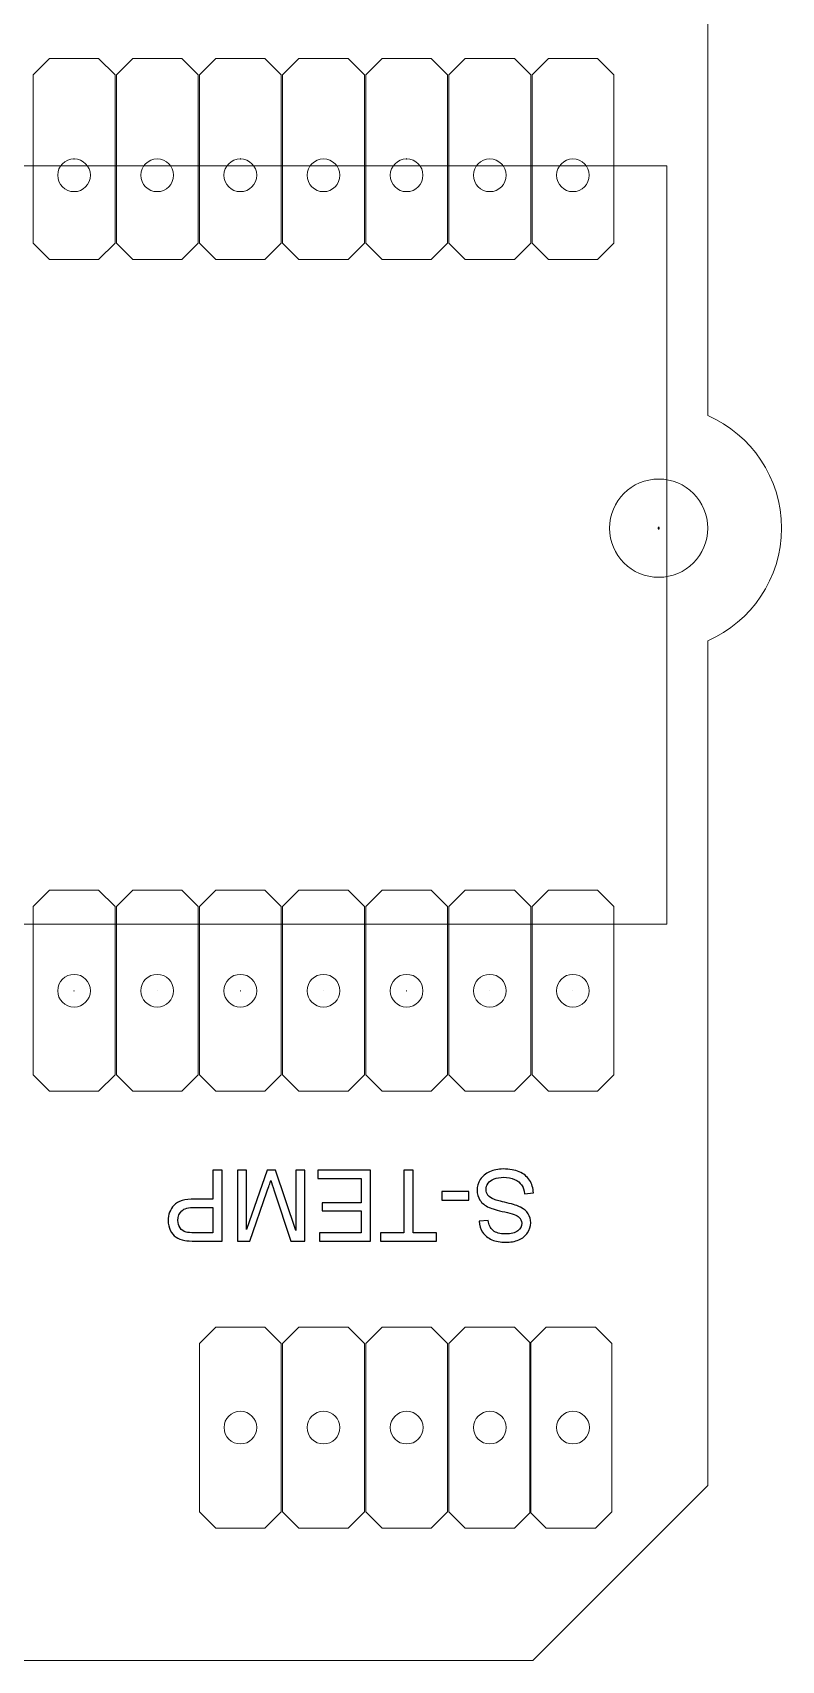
# Model space of a CAD drawing. Header units: millimetres. Extents: x -145 to 148, y -255 to 152.
# Drawn here: x 119.57 to 142.45, y -25.44 to 24.27 of the extents above; entities that cross this region are included whole.
import ezdxf

# ---------------------------------------------------------------- set-up
doc = ezdxf.new("R2010")
doc.units = ezdxf.units.MM
doc.header["$MEASUREMENT"] = 0
doc.layers.add('Layer 1', color=7, linetype='Continuous')

msp = doc.modelspace()

# ---------------------------------------------------------------- linework, layer by layer
at = {"layer": 'Layer 1', "lineweight": 9}
for centre, major_axis in [((120.8367, 19.9089), (0, 0.5)), ((123.3767, 19.9089), (0, 0.5)), ((125.9167, 19.9089), (0, 0.5)), ((128.4567, 19.9089), (0, 0.5)), ((130.9967, 19.9089), (0, 0.5)), ((133.5367, 19.9089), (0, 0.5)), ((136.0767, 19.9089), (0, 0.5)), ((138.6975, 9.1339), (0, 1.5)), ((120.8367, -4.991), (0, 0.5)), ((123.3767, -4.991), (0, 0.5)), ((125.9167, -4.991), (0, 0.5)), ((128.4567, -4.991), (0, 0.5)), ((130.9967, -4.991), (0, 0.5)), ((133.5367, -4.991), (0, 0.5)), ((136.0767, -4.991), (0, 0.5)), ((125.9184, -18.331), (0, 0.5)), ((128.4584, -18.331), (0, 0.5)), ((130.9984, -18.331), (0, 0.5)), ((133.5384, -18.331), (0, 0.5)), ((136.0784, -18.331), (0, 0.5))]:
    msp.add_ellipse(centre, major_axis=major_axis, ratio=1, dxfattribs=at)
for points, knots in [([(21.2203, 28.6584), (21.2203, 28.6584), (20.0655, 29.3251), (20.0655, 29.3251), (19.671, 29.184), (19.2458, 29.1072), (18.8028, 29.1072), (16.7317, 29.1072), (15.0528, 30.7861), (15.0528, 32.8572), (15.0528, 34.4854), (16.0905, 35.8711), (17.5404, 36.3894), (17.5404, 36.3894), (17.5404, 37.3814), (17.5404, 37.3814), (17.5404, 37.3814), (15.794, 39.1278), (15.794, 39.1278), (15.794, 39.1278), (15.794, 49.2486), (15.794, 49.2486), (15.794, 49.2486), (17.5304, 50.985), (17.5304, 50.985), (17.5304, 50.985), (135.1163, 50.985), (135.1163, 50.985), (135.6024, 52.4924), (137.0168, 53.583), (138.686, 53.583), (140.7571, 53.583), (142.436, 51.9041), (142.436, 49.833), (142.436, 48.2997), (141.5157, 46.9813), (140.1975, 46.4001), (140.1975, 46.4001), (140.1975, 12.5718), (140.1975, 12.5718), (141.5218, 11.9932), (142.4475, 10.6716), (142.4475, 9.1339), (142.4475, 7.5962), (141.5218, 6.2746), (140.1975, 5.696), (140.1975, 5.696), (140.1975, -20.0954), (140.1975, -20.0954), (140.1975, -20.0954), (134.8523, -25.4406), (134.8523, -25.4406), (134.8523, -25.4406), (29.9739, -25.4406), (29.9739, -25.4406), (29.9739, -25.4406), (26.9739, -22.4406), (26.9739, -22.4406), (26.9739, -22.4406), (26.9739, -5.4211), (26.9739, -5.4211), (26.9739, -5.4211), (28.7239, -3.6711), (28.7239, -3.6711), (28.7239, -3.6711), (40.8277, -3.6711), (40.8277, -3.6711), (40.8277, -3.6711), (42.3547, -2.144), (42.3547, -2.144), (42.3547, -2.144), (42.4719, 11.2024), (42.4719, 11.2024), (42.4719, 11.2024), (40.4808, 13.1935), (40.4808, 13.1935), (40.4808, 13.1935), (22.6803, 13.1935), (22.6803, 13.1935), (22.6803, 13.1935), (21.1803, 14.6935), (21.1803, 14.6935), (21.1803, 14.6935), (21.1803, 28.6815), (21.1803, 28.6815)], [0, 0, 0, 0, 0.0357143, 0.0357143, 0.0357143, 0.0714286, 0.0714286, 0.0714286, 0.1071429, 0.1071429, 0.1071429, 0.1428571, 0.1428571, 0.1428571, 0.1785714, 0.1785714, 0.1785714, 0.2142857, 0.2142857, 0.2142857, 0.25, 0.25, 0.25, 0.2857143, 0.2857143, 0.2857143, 0.3214286, 0.3214286, 0.3214286, 0.3571429, 0.3571429, 0.3571429, 0.3928571, 0.3928571, 0.3928571, 0.4285714, 0.4285714, 0.4285714, 0.4642857, 0.4642857, 0.4642857, 0.5, 0.5, 0.5, 0.5357143, 0.5357143, 0.5357143, 0.5714286, 0.5714286, 0.5714286, 0.6071429, 0.6071429, 0.6071429, 0.6428571, 0.6428571, 0.6428571, 0.6785714, 0.6785714, 0.6785714, 0.7142857, 0.7142857, 0.7142857, 0.75, 0.75, 0.75, 0.7857143, 0.7857143, 0.7857143, 0.8214286, 0.8214286, 0.8214286, 0.8571429, 0.8571429, 0.8571429, 0.8928571, 0.8928571, 0.8928571, 0.9285714, 0.9285714, 0.9285714, 0.9642857, 0.9642857, 0.9642857, 1, 1, 1, 1]), ([(119.5884, 17.8407), (119.5884, 17.8407), (119.5884, 22.9771), (119.5884, 22.9771), (119.5884, 22.9771), (120.0884, 23.4771), (120.0884, 23.4771), (120.0884, 23.4771), (121.5884, 23.4771), (121.5884, 23.4771), (121.5884, 23.4771), (122.0884, 22.9771), (122.0884, 22.9771), (122.0884, 22.9771), (122.0884, 17.8407), (122.0884, 17.8407), (122.0884, 17.8407), (121.5884, 17.3407), (121.5884, 17.3407), (121.5884, 17.3407), (120.0884, 17.3407), (120.0884, 17.3407), (120.0884, 17.3407), (119.5884, 17.8407), (119.5884, 17.8407)], [0, 0, 0, 0, 0.125, 0.125, 0.125, 0.25, 0.25, 0.25, 0.375, 0.375, 0.375, 0.5, 0.5, 0.5, 0.625, 0.625, 0.625, 0.75, 0.75, 0.75, 0.875, 0.875, 0.875, 1, 1, 1, 1]), ([(122.1284, 17.8407), (122.1284, 17.8407), (122.1284, 22.9771), (122.1284, 22.9771), (122.1284, 22.9771), (122.6284, 23.4771), (122.6284, 23.4771), (122.6284, 23.4771), (124.1284, 23.4771), (124.1284, 23.4771), (124.1284, 23.4771), (124.6284, 22.9771), (124.6284, 22.9771), (124.6284, 22.9771), (124.6284, 17.8407), (124.6284, 17.8407), (124.6284, 17.8407), (124.1284, 17.3407), (124.1284, 17.3407), (124.1284, 17.3407), (122.6284, 17.3407), (122.6284, 17.3407), (122.6284, 17.3407), (122.1284, 17.8407), (122.1284, 17.8407)], [0, 0, 0, 0, 0.125, 0.125, 0.125, 0.25, 0.25, 0.25, 0.375, 0.375, 0.375, 0.5, 0.5, 0.5, 0.625, 0.625, 0.625, 0.75, 0.75, 0.75, 0.875, 0.875, 0.875, 1, 1, 1, 1]), ([(124.6684, 17.8407), (124.6684, 17.8407), (124.6684, 22.9771), (124.6684, 22.9771), (124.6684, 22.9771), (125.1684, 23.4771), (125.1684, 23.4771), (125.1684, 23.4771), (126.6684, 23.4771), (126.6684, 23.4771), (126.6684, 23.4771), (127.1684, 22.9771), (127.1684, 22.9771), (127.1684, 22.9771), (127.1684, 17.8407), (127.1684, 17.8407), (127.1684, 17.8407), (126.6684, 17.3407), (126.6684, 17.3407), (126.6684, 17.3407), (125.1684, 17.3407), (125.1684, 17.3407), (125.1684, 17.3407), (124.6684, 17.8407), (124.6684, 17.8407)], [0, 0, 0, 0, 0.125, 0.125, 0.125, 0.25, 0.25, 0.25, 0.375, 0.375, 0.375, 0.5, 0.5, 0.5, 0.625, 0.625, 0.625, 0.75, 0.75, 0.75, 0.875, 0.875, 0.875, 1, 1, 1, 1]), ([(127.2084, 17.8407), (127.2084, 17.8407), (127.2084, 22.9771), (127.2084, 22.9771), (127.2084, 22.9771), (127.7084, 23.4771), (127.7084, 23.4771), (127.7084, 23.4771), (129.2084, 23.4771), (129.2084, 23.4771), (129.2084, 23.4771), (129.7084, 22.9771), (129.7084, 22.9771), (129.7084, 22.9771), (129.7084, 17.8407), (129.7084, 17.8407), (129.7084, 17.8407), (129.2084, 17.3407), (129.2084, 17.3407), (129.2084, 17.3407), (127.7084, 17.3407), (127.7084, 17.3407), (127.7084, 17.3407), (127.2084, 17.8407), (127.2084, 17.8407)], [0, 0, 0, 0, 0.125, 0.125, 0.125, 0.25, 0.25, 0.25, 0.375, 0.375, 0.375, 0.5, 0.5, 0.5, 0.625, 0.625, 0.625, 0.75, 0.75, 0.75, 0.875, 0.875, 0.875, 1, 1, 1, 1]), ([(129.7484, 17.8407), (129.7484, 17.8407), (129.7484, 22.9771), (129.7484, 22.9771), (129.7484, 22.9771), (130.2484, 23.4771), (130.2484, 23.4771), (130.2484, 23.4771), (131.7484, 23.4771), (131.7484, 23.4771), (131.7484, 23.4771), (132.2484, 22.9771), (132.2484, 22.9771), (132.2484, 22.9771), (132.2484, 17.8407), (132.2484, 17.8407), (132.2484, 17.8407), (131.7484, 17.3407), (131.7484, 17.3407), (131.7484, 17.3407), (130.2484, 17.3407), (130.2484, 17.3407), (130.2484, 17.3407), (129.7484, 17.8407), (129.7484, 17.8407)], [0, 0, 0, 0, 0.125, 0.125, 0.125, 0.25, 0.25, 0.25, 0.375, 0.375, 0.375, 0.5, 0.5, 0.5, 0.625, 0.625, 0.625, 0.75, 0.75, 0.75, 0.875, 0.875, 0.875, 1, 1, 1, 1]), ([(132.2884, 17.8407), (132.2884, 17.8407), (132.2884, 22.9771), (132.2884, 22.9771), (132.2884, 22.9771), (132.7884, 23.4771), (132.7884, 23.4771), (132.7884, 23.4771), (134.2884, 23.4771), (134.2884, 23.4771), (134.2884, 23.4771), (134.7884, 22.9771), (134.7884, 22.9771), (134.7884, 22.9771), (134.7884, 17.8407), (134.7884, 17.8407), (134.7884, 17.8407), (134.2884, 17.3407), (134.2884, 17.3407), (134.2884, 17.3407), (132.7884, 17.3407), (132.7884, 17.3407), (132.7884, 17.3407), (132.2884, 17.8407), (132.2884, 17.8407)], [0, 0, 0, 0, 0.125, 0.125, 0.125, 0.25, 0.25, 0.25, 0.375, 0.375, 0.375, 0.5, 0.5, 0.5, 0.625, 0.625, 0.625, 0.75, 0.75, 0.75, 0.875, 0.875, 0.875, 1, 1, 1, 1]), ([(134.8284, 17.8407), (134.8284, 17.8407), (134.8284, 22.9771), (134.8284, 22.9771), (134.8284, 22.9771), (135.3284, 23.4771), (135.3284, 23.4771), (135.3284, 23.4771), (136.8284, 23.4771), (136.8284, 23.4771), (136.8284, 23.4771), (137.3284, 22.9771), (137.3284, 22.9771), (137.3284, 22.9771), (137.3284, 17.8407), (137.3284, 17.8407), (137.3284, 17.8407), (136.8284, 17.3407), (136.8284, 17.3407), (136.8284, 17.3407), (135.3284, 17.3407), (135.3284, 17.3407), (135.3284, 17.3407), (134.8284, 17.8407), (134.8284, 17.8407)], [0, 0, 0, 0, 0.125, 0.125, 0.125, 0.25, 0.25, 0.25, 0.375, 0.375, 0.375, 0.5, 0.5, 0.5, 0.625, 0.625, 0.625, 0.75, 0.75, 0.75, 0.875, 0.875, 0.875, 1, 1, 1, 1]), ([(119.5884, -7.5593), (119.5884, -7.5593), (119.5884, -2.4229), (119.5884, -2.4229), (119.5884, -2.4229), (120.0884, -1.9229), (120.0884, -1.9229), (120.0884, -1.9229), (121.5884, -1.9229), (121.5884, -1.9229), (121.5884, -1.9229), (122.0884, -2.4229), (122.0884, -2.4229), (122.0884, -2.4229), (122.0884, -7.5593), (122.0884, -7.5593), (122.0884, -7.5593), (121.5884, -8.0593), (121.5884, -8.0593), (121.5884, -8.0593), (120.0884, -8.0593), (120.0884, -8.0593), (120.0884, -8.0593), (119.5884, -7.5593), (119.5884, -7.5593)], [0, 0, 0, 0, 0.125, 0.125, 0.125, 0.25, 0.25, 0.25, 0.375, 0.375, 0.375, 0.5, 0.5, 0.5, 0.625, 0.625, 0.625, 0.75, 0.75, 0.75, 0.875, 0.875, 0.875, 1, 1, 1, 1]), ([(122.1284, -7.5593), (122.1284, -7.5593), (122.1284, -2.4229), (122.1284, -2.4229), (122.1284, -2.4229), (122.6284, -1.9229), (122.6284, -1.9229), (122.6284, -1.9229), (124.1284, -1.9229), (124.1284, -1.9229), (124.1284, -1.9229), (124.6284, -2.4229), (124.6284, -2.4229), (124.6284, -2.4229), (124.6284, -7.5593), (124.6284, -7.5593), (124.6284, -7.5593), (124.1284, -8.0593), (124.1284, -8.0593), (124.1284, -8.0593), (122.6284, -8.0593), (122.6284, -8.0593), (122.6284, -8.0593), (122.1284, -7.5593), (122.1284, -7.5593)], [0, 0, 0, 0, 0.125, 0.125, 0.125, 0.25, 0.25, 0.25, 0.375, 0.375, 0.375, 0.5, 0.5, 0.5, 0.625, 0.625, 0.625, 0.75, 0.75, 0.75, 0.875, 0.875, 0.875, 1, 1, 1, 1]), ([(124.6684, -7.5593), (124.6684, -7.5593), (124.6684, -2.4229), (124.6684, -2.4229), (124.6684, -2.4229), (125.1684, -1.9229), (125.1684, -1.9229), (125.1684, -1.9229), (126.6684, -1.9229), (126.6684, -1.9229), (126.6684, -1.9229), (127.1684, -2.4229), (127.1684, -2.4229), (127.1684, -2.4229), (127.1684, -7.5593), (127.1684, -7.5593), (127.1684, -7.5593), (126.6684, -8.0593), (126.6684, -8.0593), (126.6684, -8.0593), (125.1684, -8.0593), (125.1684, -8.0593), (125.1684, -8.0593), (124.6684, -7.5593), (124.6684, -7.5593)], [0, 0, 0, 0, 0.125, 0.125, 0.125, 0.25, 0.25, 0.25, 0.375, 0.375, 0.375, 0.5, 0.5, 0.5, 0.625, 0.625, 0.625, 0.75, 0.75, 0.75, 0.875, 0.875, 0.875, 1, 1, 1, 1]), ([(127.2084, -7.5593), (127.2084, -7.5593), (127.2084, -2.4229), (127.2084, -2.4229), (127.2084, -2.4229), (127.7084, -1.9229), (127.7084, -1.9229), (127.7084, -1.9229), (129.2084, -1.9229), (129.2084, -1.9229), (129.2084, -1.9229), (129.7084, -2.4229), (129.7084, -2.4229), (129.7084, -2.4229), (129.7084, -7.5593), (129.7084, -7.5593), (129.7084, -7.5593), (129.2084, -8.0593), (129.2084, -8.0593), (129.2084, -8.0593), (127.7084, -8.0593), (127.7084, -8.0593), (127.7084, -8.0593), (127.2084, -7.5593), (127.2084, -7.5593)], [0, 0, 0, 0, 0.125, 0.125, 0.125, 0.25, 0.25, 0.25, 0.375, 0.375, 0.375, 0.5, 0.5, 0.5, 0.625, 0.625, 0.625, 0.75, 0.75, 0.75, 0.875, 0.875, 0.875, 1, 1, 1, 1]), ([(129.7484, -7.5593), (129.7484, -7.5593), (129.7484, -2.4229), (129.7484, -2.4229), (129.7484, -2.4229), (130.2484, -1.9229), (130.2484, -1.9229), (130.2484, -1.9229), (131.7484, -1.9229), (131.7484, -1.9229), (131.7484, -1.9229), (132.2484, -2.4229), (132.2484, -2.4229), (132.2484, -2.4229), (132.2484, -7.5593), (132.2484, -7.5593), (132.2484, -7.5593), (131.7484, -8.0593), (131.7484, -8.0593), (131.7484, -8.0593), (130.2484, -8.0593), (130.2484, -8.0593), (130.2484, -8.0593), (129.7484, -7.5593), (129.7484, -7.5593)], [0, 0, 0, 0, 0.125, 0.125, 0.125, 0.25, 0.25, 0.25, 0.375, 0.375, 0.375, 0.5, 0.5, 0.5, 0.625, 0.625, 0.625, 0.75, 0.75, 0.75, 0.875, 0.875, 0.875, 1, 1, 1, 1]), ([(132.2884, -7.5593), (132.2884, -7.5593), (132.2884, -2.4229), (132.2884, -2.4229), (132.2884, -2.4229), (132.7884, -1.9229), (132.7884, -1.9229), (132.7884, -1.9229), (134.2884, -1.9229), (134.2884, -1.9229), (134.2884, -1.9229), (134.7884, -2.4229), (134.7884, -2.4229), (134.7884, -2.4229), (134.7884, -7.5593), (134.7884, -7.5593), (134.7884, -7.5593), (134.2884, -8.0593), (134.2884, -8.0593), (134.2884, -8.0593), (132.7884, -8.0593), (132.7884, -8.0593), (132.7884, -8.0593), (132.2884, -7.5593), (132.2884, -7.5593)], [0, 0, 0, 0, 0.125, 0.125, 0.125, 0.25, 0.25, 0.25, 0.375, 0.375, 0.375, 0.5, 0.5, 0.5, 0.625, 0.625, 0.625, 0.75, 0.75, 0.75, 0.875, 0.875, 0.875, 1, 1, 1, 1]), ([(134.8284, -7.5593), (134.8284, -7.5593), (134.8284, -2.4229), (134.8284, -2.4229), (134.8284, -2.4229), (135.3284, -1.9229), (135.3284, -1.9229), (135.3284, -1.9229), (136.8284, -1.9229), (136.8284, -1.9229), (136.8284, -1.9229), (137.3284, -2.4229), (137.3284, -2.4229), (137.3284, -2.4229), (137.3284, -7.5593), (137.3284, -7.5593), (137.3284, -7.5593), (136.8284, -8.0593), (136.8284, -8.0593), (136.8284, -8.0593), (135.3284, -8.0593), (135.3284, -8.0593), (135.3284, -8.0593), (134.8284, -7.5593), (134.8284, -7.5593)], [0, 0, 0, 0, 0.125, 0.125, 0.125, 0.25, 0.25, 0.25, 0.375, 0.375, 0.375, 0.5, 0.5, 0.5, 0.625, 0.625, 0.625, 0.75, 0.75, 0.75, 0.875, 0.875, 0.875, 1, 1, 1, 1]), ([(134.8682, -11.166), (134.8682, -11.166), (134.599, -11.1902), (134.599, -11.1902), (134.5864, -11.0813), (134.5567, -10.9921), (134.5098, -10.922), (134.4629, -10.8525), (134.3903, -10.796), (134.292, -10.7527), (134.1937, -10.7098), (134.0828, -10.6882), (133.9598, -10.6882), (133.8505, -10.6882), (133.7542, -10.7043), (133.6705, -10.7371), (133.5868, -10.7698), (133.5248, -10.8147), (133.484, -10.8716), (133.4432, -10.9286), (133.4225, -10.9901), (133.4225, -11.0571), (133.4225, -11.1247), (133.4422, -11.1837), (133.4815, -11.2346), (133.5208, -11.285), (133.5858, -11.3273), (133.6766, -11.3621), (133.7345, -11.3843), (133.8631, -11.4196), (134.0622, -11.4674), (134.2613, -11.5153), (134.4004, -11.5602), (134.48, -11.6025), (134.5834, -11.657), (134.66, -11.724), (134.7104, -11.8047), (134.7613, -11.8848), (134.7865, -11.975), (134.7865, -12.0743), (134.7865, -12.1842), (134.7553, -12.2866), (134.6933, -12.3813), (134.6313, -12.4766), (134.541, -12.5487), (134.4216, -12.5981), (134.3026, -12.6475), (134.17, -12.6722), (134.0244, -12.6722), (133.8641, -12.6722), (133.7224, -12.6465), (133.5999, -12.5945), (133.4775, -12.5431), (133.3832, -12.467), (133.3172, -12.3662), (133.2511, -12.2659), (133.2158, -12.152), (133.2108, -12.0249), (133.2108, -12.0249), (133.486, -12.0038), (133.486, -12.0038), (133.5006, -12.1404), (133.5505, -12.2437), (133.6357, -12.3133), (133.7209, -12.3833), (133.8469, -12.4181), (134.0133, -12.4181), (134.1867, -12.4181), (134.3132, -12.3864), (134.3923, -12.3228), (134.4715, -12.2593), (134.5113, -12.1827), (134.5113, -12.093), (134.5113, -12.0154), (134.4831, -11.9513), (134.4271, -11.9009), (134.3722, -11.851), (134.228, -11.7991), (133.9951, -11.7467), (133.7623, -11.6938), (133.6025, -11.6479), (133.5158, -11.6086), (133.3903, -11.5506), (133.297, -11.4775), (133.237, -11.3883), (133.177, -11.2996), (133.1473, -11.1973), (133.1473, -11.0813), (133.1473, -10.9659), (133.1801, -10.858), (133.2461, -10.7562), (133.3121, -10.6544), (133.4064, -10.5752), (133.5299, -10.5188), (133.6534, -10.4623), (133.792, -10.4341), (133.9467, -10.4341), (134.1423, -10.4341), (134.3061, -10.4628), (134.4382, -10.5198), (134.5708, -10.5768), (134.6741, -10.6624), (134.7497, -10.7774), (134.8248, -10.8918), (134.8641, -11.0213), (134.8682, -11.166)], [0, 0, 0, 0, 0.0285714, 0.0285714, 0.0285714, 0.0571429, 0.0571429, 0.0571429, 0.0857143, 0.0857143, 0.0857143, 0.1142857, 0.1142857, 0.1142857, 0.1428571, 0.1428571, 0.1428571, 0.1714286, 0.1714286, 0.1714286, 0.2, 0.2, 0.2, 0.2285714, 0.2285714, 0.2285714, 0.2571429, 0.2571429, 0.2571429, 0.2857143, 0.2857143, 0.2857143, 0.3142857, 0.3142857, 0.3142857, 0.3428571, 0.3428571, 0.3428571, 0.3714286, 0.3714286, 0.3714286, 0.4, 0.4, 0.4, 0.4285714, 0.4285714, 0.4285714, 0.4571429, 0.4571429, 0.4571429, 0.4857143, 0.4857143, 0.4857143, 0.5142857, 0.5142857, 0.5142857, 0.5428571, 0.5428571, 0.5428571, 0.5714286, 0.5714286, 0.5714286, 0.6, 0.6, 0.6, 0.6285714, 0.6285714, 0.6285714, 0.6571429, 0.6571429, 0.6571429, 0.6857143, 0.6857143, 0.6857143, 0.7142857, 0.7142857, 0.7142857, 0.7428571, 0.7428571, 0.7428571, 0.7714286, 0.7714286, 0.7714286, 0.8, 0.8, 0.8, 0.8285714, 0.8285714, 0.8285714, 0.8571429, 0.8571429, 0.8571429, 0.8857143, 0.8857143, 0.8857143, 0.9142857, 0.9142857, 0.9142857, 0.9428571, 0.9428571, 0.9428571, 0.9714286, 0.9714286, 0.9714286, 1, 1, 1, 1]), ([(125.366, -10.4704), (125.366, -10.4704), (125.366, -12.6359), (125.366, -12.6359), (125.366, -12.6359), (124.5484, -12.6359), (124.5484, -12.6359), (124.4048, -12.6359), (124.2949, -12.6288), (124.2188, -12.6152), (124.1124, -12.5976), (124.0232, -12.5638), (123.9511, -12.5144), (123.879, -12.4645), (123.8216, -12.3949), (123.7777, -12.3057), (123.7339, -12.2165), (123.7117, -12.1182), (123.7117, -12.0108), (123.7117, -11.8273), (123.7701, -11.6716), (123.8876, -11.5446), (124.0045, -11.417), (124.2167, -11.3535), (124.5232, -11.3535), (124.5232, -11.3535), (125.0787, -11.3535), (125.0787, -11.3535), (125.0787, -11.3535), (125.0787, -10.4704), (125.0787, -10.4704), (125.0787, -10.4704), (125.366, -10.4704), (125.366, -10.4704)], [0, 0, 0, 0, 0.0909091, 0.0909091, 0.0909091, 0.1818182, 0.1818182, 0.1818182, 0.2727273, 0.2727273, 0.2727273, 0.3636364, 0.3636364, 0.3636364, 0.4545455, 0.4545455, 0.4545455, 0.5454545, 0.5454545, 0.5454545, 0.6363636, 0.6363636, 0.6363636, 0.7272727, 0.7272727, 0.7272727, 0.8181818, 0.8181818, 0.8181818, 0.9090909, 0.9090909, 0.9090909, 1, 1, 1, 1]), ([(127.8914, -10.4704), (127.8914, -10.4704), (127.8914, -12.6359), (127.8914, -12.6359), (127.8914, -12.6359), (127.4619, -12.6359), (127.4619, -12.6359), (127.4619, -12.6359), (126.9498, -11.103), (126.9498, -11.103), (126.9024, -10.9604), (126.8681, -10.8535), (126.8464, -10.7824), (126.8217, -10.8611), (126.7829, -10.977), (126.7305, -11.1297), (126.7305, -11.1297), (126.2093, -12.6359), (126.2093, -12.6359), (126.2093, -12.6359), (125.8257, -12.6359), (125.8257, -12.6359), (125.8257, -12.6359), (125.8257, -10.4704), (125.8257, -10.4704), (125.8257, -10.4704), (126.1009, -10.4704), (126.1009, -10.4704), (126.1009, -10.4704), (126.1009, -12.282), (126.1009, -12.282), (126.1009, -12.282), (126.733, -10.4704), (126.733, -10.4704), (126.733, -10.4704), (126.9911, -10.4704), (126.9911, -10.4704), (126.9911, -10.4704), (127.6161, -12.3153), (127.6161, -12.3153), (127.6161, -12.3153), (127.6161, -10.4704), (127.6161, -10.4704), (127.6161, -10.4704), (127.8914, -10.4704), (127.8914, -10.4704)], [0, 0, 0, 0, 0.0666667, 0.0666667, 0.0666667, 0.1333333, 0.1333333, 0.1333333, 0.2, 0.2, 0.2, 0.2666667, 0.2666667, 0.2666667, 0.3333333, 0.3333333, 0.3333333, 0.4, 0.4, 0.4, 0.4666667, 0.4666667, 0.4666667, 0.5333333, 0.5333333, 0.5333333, 0.6, 0.6, 0.6, 0.6666667, 0.6666667, 0.6666667, 0.7333333, 0.7333333, 0.7333333, 0.8, 0.8, 0.8, 0.8666667, 0.8666667, 0.8666667, 0.9333333, 0.9333333, 0.9333333, 1, 1, 1, 1]), ([(129.8966, -10.4704), (129.8966, -10.4704), (129.8966, -12.6359), (129.8966, -12.6359), (129.8966, -12.6359), (128.333, -12.6359), (128.333, -12.6359), (128.333, -12.6359), (128.333, -12.3818), (128.333, -12.3818), (128.333, -12.3818), (129.6093, -12.3818), (129.6093, -12.3818), (129.6093, -12.3818), (129.6093, -11.7165), (129.6093, -11.7165), (129.6093, -11.7165), (128.4146, -11.7165), (128.4146, -11.7165), (128.4146, -11.7165), (128.4146, -11.4624), (128.4146, -11.4624), (128.4146, -11.4624), (129.6093, -11.4624), (129.6093, -11.4624), (129.6093, -11.4624), (129.6093, -10.7244), (129.6093, -10.7244), (129.6093, -10.7244), (128.2815, -10.7244), (128.2815, -10.7244), (128.2815, -10.7244), (128.2815, -10.4704), (128.2815, -10.4704), (128.2815, -10.4704), (129.8966, -10.4704), (129.8966, -10.4704)], [0, 0, 0, 0, 0.0833333, 0.0833333, 0.0833333, 0.1666667, 0.1666667, 0.1666667, 0.25, 0.25, 0.25, 0.3333333, 0.3333333, 0.3333333, 0.4166667, 0.4166667, 0.4166667, 0.5, 0.5, 0.5, 0.5833333, 0.5833333, 0.5833333, 0.6666667, 0.6666667, 0.6666667, 0.75, 0.75, 0.75, 0.8333333, 0.8333333, 0.8333333, 0.9166667, 0.9166667, 0.9166667, 1, 1, 1, 1]), ([(131.1996, -10.4704), (131.1996, -10.4704), (131.1996, -12.3818), (131.1996, -12.3818), (131.1996, -12.3818), (131.9133, -12.3818), (131.9133, -12.3818), (131.9133, -12.3818), (131.9133, -12.6359), (131.9133, -12.6359), (131.9133, -12.6359), (130.1985, -12.6359), (130.1985, -12.6359), (130.1985, -12.6359), (130.1985, -12.3818), (130.1985, -12.3818), (130.1985, -12.3818), (130.9123, -12.3818), (130.9123, -12.3818), (130.9123, -12.3818), (130.9123, -10.4704), (130.9123, -10.4704), (130.9123, -10.4704), (131.1996, -10.4704), (131.1996, -10.4704)], [0, 0, 0, 0, 0.125, 0.125, 0.125, 0.25, 0.25, 0.25, 0.375, 0.375, 0.375, 0.5, 0.5, 0.5, 0.625, 0.625, 0.625, 0.75, 0.75, 0.75, 0.875, 0.875, 0.875, 1, 1, 1, 1]), ([(132.8962, -11.1206), (132.8962, -11.1206), (132.8962, -11.3868), (132.8962, -11.3868), (132.8962, -11.3868), (132.0736, -11.3868), (132.0736, -11.3868), (132.0736, -11.3868), (132.0736, -11.1206), (132.0736, -11.1206), (132.0736, -11.1206), (132.8962, -11.1206), (132.8962, -11.1206)], [0, 0, 0, 0, 0.25, 0.25, 0.25, 0.5, 0.5, 0.5, 0.75, 0.75, 0.75, 1, 1, 1, 1]), ([(125.0787, -11.6076), (125.0787, -11.6076), (124.5192, -11.6076), (124.5192, -11.6076), (124.3337, -11.6076), (124.2026, -11.6419), (124.1245, -11.7109), (124.0469, -11.78), (124.0081, -11.8767), (124.0081, -12.0023), (124.0081, -12.0925), (124.0307, -12.1701), (124.0766, -12.2346), (124.1225, -12.2992), (124.183, -12.342), (124.2576, -12.3627), (124.306, -12.3753), (124.3952, -12.3818), (124.5247, -12.3818), (124.5247, -12.3818), (125.0787, -12.3818), (125.0787, -12.3818), (125.0787, -12.3818), (125.0787, -11.6076), (125.0787, -11.6076)], [0, 0, 0, 0, 0.125, 0.125, 0.125, 0.25, 0.25, 0.25, 0.375, 0.375, 0.375, 0.5, 0.5, 0.5, 0.625, 0.625, 0.625, 0.75, 0.75, 0.75, 0.875, 0.875, 0.875, 1, 1, 1, 1]), ([(124.6684, -20.8992), (124.6684, -20.8992), (124.6684, -15.7628), (124.6684, -15.7628), (124.6684, -15.7628), (125.1684, -15.2628), (125.1684, -15.2628), (125.1684, -15.2628), (126.6684, -15.2628), (126.6684, -15.2628), (126.6684, -15.2628), (127.1684, -15.7628), (127.1684, -15.7628), (127.1684, -15.7628), (127.1684, -20.8992), (127.1684, -20.8992), (127.1684, -20.8992), (126.6684, -21.3992), (126.6684, -21.3992), (126.6684, -21.3992), (125.1684, -21.3992), (125.1684, -21.3992), (125.1684, -21.3992), (124.6684, -20.8992), (124.6684, -20.8992)], [0, 0, 0, 0, 0.125, 0.125, 0.125, 0.25, 0.25, 0.25, 0.375, 0.375, 0.375, 0.5, 0.5, 0.5, 0.625, 0.625, 0.625, 0.75, 0.75, 0.75, 0.875, 0.875, 0.875, 1, 1, 1, 1]), ([(127.2084, -20.8992), (127.2084, -20.8992), (127.2084, -15.7628), (127.2084, -15.7628), (127.2084, -15.7628), (127.7084, -15.2628), (127.7084, -15.2628), (127.7084, -15.2628), (129.2084, -15.2628), (129.2084, -15.2628), (129.2084, -15.2628), (129.7084, -15.7628), (129.7084, -15.7628), (129.7084, -15.7628), (129.7084, -20.8992), (129.7084, -20.8992), (129.7084, -20.8992), (129.2084, -21.3992), (129.2084, -21.3992), (129.2084, -21.3992), (127.7084, -21.3992), (127.7084, -21.3992), (127.7084, -21.3992), (127.2084, -20.8992), (127.2084, -20.8992)], [0, 0, 0, 0, 0.125, 0.125, 0.125, 0.25, 0.25, 0.25, 0.375, 0.375, 0.375, 0.5, 0.5, 0.5, 0.625, 0.625, 0.625, 0.75, 0.75, 0.75, 0.875, 0.875, 0.875, 1, 1, 1, 1]), ([(129.7484, -20.8992), (129.7484, -20.8992), (129.7484, -15.7628), (129.7484, -15.7628), (129.7484, -15.7628), (130.2484, -15.2628), (130.2484, -15.2628), (130.2484, -15.2628), (131.7484, -15.2628), (131.7484, -15.2628), (131.7484, -15.2628), (132.2484, -15.7628), (132.2484, -15.7628), (132.2484, -15.7628), (132.2484, -20.8992), (132.2484, -20.8992), (132.2484, -20.8992), (131.7484, -21.3992), (131.7484, -21.3992), (131.7484, -21.3992), (130.2484, -21.3992), (130.2484, -21.3992), (130.2484, -21.3992), (129.7484, -20.8992), (129.7484, -20.8992)], [0, 0, 0, 0, 0.125, 0.125, 0.125, 0.25, 0.25, 0.25, 0.375, 0.375, 0.375, 0.5, 0.5, 0.5, 0.625, 0.625, 0.625, 0.75, 0.75, 0.75, 0.875, 0.875, 0.875, 1, 1, 1, 1]), ([(132.2884, -20.8992), (132.2884, -20.8992), (132.2884, -15.7628), (132.2884, -15.7628), (132.2884, -15.7628), (132.7884, -15.2628), (132.7884, -15.2628), (132.7884, -15.2628), (134.2884, -15.2628), (134.2884, -15.2628), (134.2884, -15.2628), (134.7884, -15.7628), (134.7884, -15.7628), (134.7884, -15.7628), (134.7884, -20.8992), (134.7884, -20.8992), (134.7884, -20.8992), (134.2884, -21.3992), (134.2884, -21.3992), (134.2884, -21.3992), (132.7884, -21.3992), (132.7884, -21.3992), (132.7884, -21.3992), (132.2884, -20.8992), (132.2884, -20.8992)], [0, 0, 0, 0, 0.125, 0.125, 0.125, 0.25, 0.25, 0.25, 0.375, 0.375, 0.375, 0.5, 0.5, 0.5, 0.625, 0.625, 0.625, 0.75, 0.75, 0.75, 0.875, 0.875, 0.875, 1, 1, 1, 1]), ([(134.7637, -20.8992), (134.7637, -20.8992), (134.7637, -15.7628), (134.7637, -15.7628), (134.7637, -15.7628), (135.2637, -15.2628), (135.2637, -15.2628), (135.2637, -15.2628), (136.7637, -15.2628), (136.7637, -15.2628), (136.7637, -15.2628), (137.2637, -15.7628), (137.2637, -15.7628), (137.2637, -15.7628), (137.2637, -20.8992), (137.2637, -20.8992), (137.2637, -20.8992), (136.7637, -21.3992), (136.7637, -21.3992), (136.7637, -21.3992), (135.2637, -21.3992), (135.2637, -21.3992), (135.2637, -21.3992), (134.7637, -20.8992), (134.7637, -20.8992)], [0, 0, 0, 0, 0.125, 0.125, 0.125, 0.25, 0.25, 0.25, 0.375, 0.375, 0.375, 0.5, 0.5, 0.5, 0.625, 0.625, 0.625, 0.75, 0.75, 0.75, 0.875, 0.875, 0.875, 1, 1, 1, 1])]:
    msp.add_open_spline(points, degree=3, knots=knots, dxfattribs=at)
at = {"layer": 'Layer 1', "color": 5}
for points in [[(120.8384, 20.4072), (120.8384, 20.4072), (120.8349, 20.4072), (120.8349, 20.4072), (120.8349, 20.4072), (120.8349, 20.4107), (120.8349, 20.4107), (120.8349, 20.4107), (120.8384, 20.4107), (120.8384, 20.4107), (120.8384, 20.4107), (120.8384, 20.4072), (120.8384, 20.4072)], [(123.3784, 20.4072), (123.3784, 20.4072), (123.3749, 20.4072), (123.3749, 20.4072), (123.3749, 20.4072), (123.3749, 20.4107), (123.3749, 20.4107), (123.3749, 20.4107), (123.3784, 20.4107), (123.3784, 20.4107), (123.3784, 20.4107), (123.3784, 20.4072), (123.3784, 20.4072)], [(125.9184, 20.4072), (125.9184, 20.4072), (125.9149, 20.4072), (125.9149, 20.4072), (125.9149, 20.4072), (125.9149, 20.4107), (125.9149, 20.4107), (125.9149, 20.4107), (125.9184, 20.4107), (125.9184, 20.4107), (125.9184, 20.4107), (125.9184, 20.4072), (125.9184, 20.4072)], [(128.4584, 20.4072), (128.4584, 20.4072), (128.4549, 20.4072), (128.4549, 20.4072), (128.4549, 20.4072), (128.4549, 20.4107), (128.4549, 20.4107), (128.4549, 20.4107), (128.4584, 20.4107), (128.4584, 20.4107), (128.4584, 20.4107), (128.4584, 20.4072), (128.4584, 20.4072)], [(130.9984, 20.4072), (130.9984, 20.4072), (130.9949, 20.4072), (130.9949, 20.4072), (130.9949, 20.4072), (130.9949, 20.4107), (130.9949, 20.4107), (130.9949, 20.4107), (130.9984, 20.4107), (130.9984, 20.4107), (130.9984, 20.4107), (130.9984, 20.4072), (130.9984, 20.4072)], [(133.5384, 20.4072), (133.5384, 20.4072), (133.5349, 20.4072), (133.5349, 20.4072), (133.5349, 20.4072), (133.5349, 20.4107), (133.5349, 20.4107), (133.5349, 20.4107), (133.5384, 20.4107), (133.5384, 20.4107), (133.5384, 20.4107), (133.5384, 20.4072), (133.5384, 20.4072)], [(136.0784, 20.4072), (136.0784, 20.4072), (136.0749, 20.4072), (136.0749, 20.4072), (136.0749, 20.4072), (136.0749, 20.4107), (136.0749, 20.4107), (136.0749, 20.4107), (136.0784, 20.4107), (136.0784, 20.4107), (136.0784, 20.4107), (136.0784, 20.4072), (136.0784, 20.4072)], [(120.8384, -4.9928), (120.8384, -4.9928), (120.8349, -4.9928), (120.8349, -4.9928), (120.8349, -4.9928), (120.8349, -4.9893), (120.8349, -4.9893), (120.8349, -4.9893), (120.8384, -4.9893), (120.8384, -4.9893), (120.8384, -4.9893), (120.8384, -4.9928), (120.8384, -4.9928)], [(123.3784, -4.9928), (123.3784, -4.9928), (123.3749, -4.9928), (123.3749, -4.9928), (123.3749, -4.9928), (123.3749, -4.9893), (123.3749, -4.9893), (123.3749, -4.9893), (123.3784, -4.9893), (123.3784, -4.9893), (123.3784, -4.9893), (123.3784, -4.9928), (123.3784, -4.9928)], [(125.9184, -4.9928), (125.9184, -4.9928), (125.9149, -4.9928), (125.9149, -4.9928), (125.9149, -4.9928), (125.9149, -4.9893), (125.9149, -4.9893), (125.9149, -4.9893), (125.9184, -4.9893), (125.9184, -4.9893), (125.9184, -4.9893), (125.9184, -4.9928), (125.9184, -4.9928)], [(128.4584, -4.9928), (128.4584, -4.9928), (128.4549, -4.9928), (128.4549, -4.9928), (128.4549, -4.9928), (128.4549, -4.9893), (128.4549, -4.9893), (128.4549, -4.9893), (128.4584, -4.9893), (128.4584, -4.9893), (128.4584, -4.9893), (128.4584, -4.9928), (128.4584, -4.9928)], [(130.9984, -4.9928), (130.9984, -4.9928), (130.9949, -4.9928), (130.9949, -4.9928), (130.9949, -4.9928), (130.9949, -4.9893), (130.9949, -4.9893), (130.9949, -4.9893), (130.9984, -4.9893), (130.9984, -4.9893), (130.9984, -4.9893), (130.9984, -4.9928), (130.9984, -4.9928)], [(133.5384, -4.9928), (133.5384, -4.9928), (133.5349, -4.9928), (133.5349, -4.9928), (133.5349, -4.9928), (133.5349, -4.9893), (133.5349, -4.9893), (133.5349, -4.9893), (133.5384, -4.9893), (133.5384, -4.9893), (133.5384, -4.9893), (133.5384, -4.9928), (133.5384, -4.9928)], [(136.0784, -4.9928), (136.0784, -4.9928), (136.0749, -4.9928), (136.0749, -4.9928), (136.0749, -4.9928), (136.0749, -4.9893), (136.0749, -4.9893), (136.0749, -4.9893), (136.0784, -4.9893), (136.0784, -4.9893), (136.0784, -4.9893), (136.0784, -4.9928), (136.0784, -4.9928)]]:
    msp.add_open_spline(points, degree=3, knots=[0, 0, 0, 0, 0.25, 0.25, 0.25, 0.5, 0.5, 0.5, 0.75, 0.75, 0.75, 1, 1, 1, 1], dxfattribs=at)
at = {"layer": 'Layer 1', "color": 5, "lineweight": 9}
for points in [[(120.8384, 20.4072), (120.8384, 20.4072), (120.8349, 20.4072), (120.8349, 20.4072), (120.8349, 20.4072), (120.8349, 20.4107), (120.8349, 20.4107), (120.8349, 20.4107), (120.8384, 20.4107), (120.8384, 20.4107), (120.8384, 20.4107), (120.8384, 20.4072), (120.8384, 20.4072)], [(123.3784, 20.4072), (123.3784, 20.4072), (123.3749, 20.4072), (123.3749, 20.4072), (123.3749, 20.4072), (123.3749, 20.4107), (123.3749, 20.4107), (123.3749, 20.4107), (123.3784, 20.4107), (123.3784, 20.4107), (123.3784, 20.4107), (123.3784, 20.4072), (123.3784, 20.4072)], [(125.9184, 20.4072), (125.9184, 20.4072), (125.9149, 20.4072), (125.9149, 20.4072), (125.9149, 20.4072), (125.9149, 20.4107), (125.9149, 20.4107), (125.9149, 20.4107), (125.9184, 20.4107), (125.9184, 20.4107), (125.9184, 20.4107), (125.9184, 20.4072), (125.9184, 20.4072)], [(128.4584, 20.4072), (128.4584, 20.4072), (128.4549, 20.4072), (128.4549, 20.4072), (128.4549, 20.4072), (128.4549, 20.4107), (128.4549, 20.4107), (128.4549, 20.4107), (128.4584, 20.4107), (128.4584, 20.4107), (128.4584, 20.4107), (128.4584, 20.4072), (128.4584, 20.4072)], [(130.9984, 20.4072), (130.9984, 20.4072), (130.9949, 20.4072), (130.9949, 20.4072), (130.9949, 20.4072), (130.9949, 20.4107), (130.9949, 20.4107), (130.9949, 20.4107), (130.9984, 20.4107), (130.9984, 20.4107), (130.9984, 20.4107), (130.9984, 20.4072), (130.9984, 20.4072)], [(133.5384, 20.4072), (133.5384, 20.4072), (133.5349, 20.4072), (133.5349, 20.4072), (133.5349, 20.4072), (133.5349, 20.4107), (133.5349, 20.4107), (133.5349, 20.4107), (133.5384, 20.4107), (133.5384, 20.4107), (133.5384, 20.4107), (133.5384, 20.4072), (133.5384, 20.4072)], [(136.0784, 20.4072), (136.0784, 20.4072), (136.0749, 20.4072), (136.0749, 20.4072), (136.0749, 20.4072), (136.0749, 20.4107), (136.0749, 20.4107), (136.0749, 20.4107), (136.0784, 20.4107), (136.0784, 20.4107), (136.0784, 20.4107), (136.0784, 20.4072), (136.0784, 20.4072)], [(120.8384, -4.9928), (120.8384, -4.9928), (120.8349, -4.9928), (120.8349, -4.9928), (120.8349, -4.9928), (120.8349, -4.9893), (120.8349, -4.9893), (120.8349, -4.9893), (120.8384, -4.9893), (120.8384, -4.9893), (120.8384, -4.9893), (120.8384, -4.9928), (120.8384, -4.9928)], [(123.3784, -4.9928), (123.3784, -4.9928), (123.3749, -4.9928), (123.3749, -4.9928), (123.3749, -4.9928), (123.3749, -4.9893), (123.3749, -4.9893), (123.3749, -4.9893), (123.3784, -4.9893), (123.3784, -4.9893), (123.3784, -4.9893), (123.3784, -4.9928), (123.3784, -4.9928)], [(125.9184, -4.9928), (125.9184, -4.9928), (125.9149, -4.9928), (125.9149, -4.9928), (125.9149, -4.9928), (125.9149, -4.9893), (125.9149, -4.9893), (125.9149, -4.9893), (125.9184, -4.9893), (125.9184, -4.9893), (125.9184, -4.9893), (125.9184, -4.9928), (125.9184, -4.9928)], [(128.4584, -4.9928), (128.4584, -4.9928), (128.4549, -4.9928), (128.4549, -4.9928), (128.4549, -4.9928), (128.4549, -4.9893), (128.4549, -4.9893), (128.4549, -4.9893), (128.4584, -4.9893), (128.4584, -4.9893), (128.4584, -4.9893), (128.4584, -4.9928), (128.4584, -4.9928)], [(130.9984, -4.9928), (130.9984, -4.9928), (130.9949, -4.9928), (130.9949, -4.9928), (130.9949, -4.9928), (130.9949, -4.9893), (130.9949, -4.9893), (130.9949, -4.9893), (130.9984, -4.9893), (130.9984, -4.9893), (130.9984, -4.9893), (130.9984, -4.9928), (130.9984, -4.9928)], [(133.5384, -4.9928), (133.5384, -4.9928), (133.5349, -4.9928), (133.5349, -4.9928), (133.5349, -4.9928), (133.5349, -4.9893), (133.5349, -4.9893), (133.5349, -4.9893), (133.5384, -4.9893), (133.5384, -4.9893), (133.5384, -4.9893), (133.5384, -4.9928), (133.5384, -4.9928)], [(136.0784, -4.9928), (136.0784, -4.9928), (136.0749, -4.9928), (136.0749, -4.9928), (136.0749, -4.9928), (136.0749, -4.9893), (136.0749, -4.9893), (136.0749, -4.9893), (136.0784, -4.9893), (136.0784, -4.9893), (136.0784, -4.9893), (136.0784, -4.9928), (136.0784, -4.9928)]]:
    msp.add_open_spline(points, degree=3, knots=[0, 0, 0, 0, 0.25, 0.25, 0.25, 0.5, 0.5, 0.5, 0.75, 0.75, 0.75, 1, 1, 1, 1], dxfattribs=at)
at = {"layer": 'Layer 1', "color": 4, "lineweight": 9}
msp.add_open_spline([(96.7644, 20.1986), (96.7644, 20.1986), (96.7644, -2.9621), (96.7644, -2.9621), (96.7644, -2.9621), (138.9503, -2.9621), (138.9503, -2.9621), (138.9503, -2.9621), (138.9503, 20.1986), (138.9503, 20.1986), (138.9503, 20.1986), (96.7644, 20.1986), (96.7644, 20.1986)], degree=3, knots=[0, 0, 0, 0, 0.25, 0.25, 0.25, 0.5, 0.5, 0.5, 0.75, 0.75, 0.75, 1, 1, 1, 1], dxfattribs=at)
at = {"layer": 'Layer 1'}
msp.add_open_spline([(138.6799, 9.1163), (138.6799, 9.1163), (138.6799, 9.1516), (138.6799, 9.1516), (138.6799, 9.1516), (138.7151, 9.1516), (138.7151, 9.1516), (138.7151, 9.1516), (138.7151, 9.1163), (138.7151, 9.1163), (138.7151, 9.1163), (138.6799, 9.1163), (138.6799, 9.1163)], degree=3, knots=[0, 0, 0, 0, 0.25, 0.25, 0.25, 0.5, 0.5, 0.5, 0.75, 0.75, 0.75, 1, 1, 1, 1], dxfattribs=at)
at = {"layer": 'Layer 1', "color": 1, "lineweight": 9}
msp.add_open_spline([(138.6799, 9.1163), (138.6799, 9.1163), (138.6799, 9.1516), (138.6799, 9.1516), (138.6799, 9.1516), (138.7151, 9.1516), (138.7151, 9.1516), (138.7151, 9.1516), (138.7151, 9.1163), (138.7151, 9.1163), (138.7151, 9.1163), (138.6799, 9.1163), (138.6799, 9.1163)], degree=3, knots=[0, 0, 0, 0, 0.25, 0.25, 0.25, 0.5, 0.5, 0.5, 0.75, 0.75, 0.75, 1, 1, 1, 1], dxfattribs=at)
at = {"layer": 'Layer 1', "color": 4}
for points, knots in [([(134.8682, -11.166), (134.8682, -11.166), (134.599, -11.1902), (134.599, -11.1902), (134.5864, -11.0813), (134.5567, -10.9921), (134.5098, -10.922), (134.4629, -10.8525), (134.3903, -10.796), (134.292, -10.7527), (134.1937, -10.7098), (134.0828, -10.6882), (133.9598, -10.6882), (133.8505, -10.6882), (133.7542, -10.7043), (133.6705, -10.7371), (133.5868, -10.7698), (133.5248, -10.8147), (133.484, -10.8716), (133.4432, -10.9286), (133.4225, -10.9901), (133.4225, -11.0571), (133.4225, -11.1247), (133.4422, -11.1837), (133.4815, -11.2346), (133.5208, -11.285), (133.5858, -11.3273), (133.6766, -11.3621), (133.7345, -11.3843), (133.8631, -11.4196), (134.0622, -11.4674), (134.2613, -11.5153), (134.4004, -11.5602), (134.48, -11.6025), (134.5834, -11.657), (134.66, -11.724), (134.7104, -11.8047), (134.7613, -11.8848), (134.7865, -11.975), (134.7865, -12.0743), (134.7865, -12.1842), (134.7553, -12.2866), (134.6933, -12.3813), (134.6313, -12.4766), (134.541, -12.5487), (134.4216, -12.5981), (134.3026, -12.6475), (134.17, -12.6722), (134.0244, -12.6722), (133.8641, -12.6722), (133.7224, -12.6465), (133.5999, -12.5945), (133.4775, -12.5431), (133.3832, -12.467), (133.3172, -12.3662), (133.2511, -12.2659), (133.2158, -12.152), (133.2108, -12.0249), (133.2108, -12.0249), (133.486, -12.0038), (133.486, -12.0038), (133.5006, -12.1404), (133.5505, -12.2437), (133.6357, -12.3133), (133.7209, -12.3833), (133.8469, -12.4181), (134.0133, -12.4181), (134.1867, -12.4181), (134.3132, -12.3864), (134.3923, -12.3228), (134.4715, -12.2593), (134.5113, -12.1827), (134.5113, -12.093), (134.5113, -12.0154), (134.4831, -11.9513), (134.4271, -11.9009), (134.3722, -11.851), (134.228, -11.7991), (133.9951, -11.7467), (133.7623, -11.6938), (133.6025, -11.6479), (133.5158, -11.6086), (133.3903, -11.5506), (133.297, -11.4775), (133.237, -11.3883), (133.177, -11.2996), (133.1473, -11.1973), (133.1473, -11.0813), (133.1473, -10.9659), (133.1801, -10.858), (133.2461, -10.7562), (133.3121, -10.6544), (133.4064, -10.5752), (133.5299, -10.5188), (133.6534, -10.4623), (133.792, -10.4341), (133.9467, -10.4341), (134.1423, -10.4341), (134.3061, -10.4628), (134.4382, -10.5198), (134.5708, -10.5768), (134.6741, -10.6624), (134.7497, -10.7774), (134.8248, -10.8918), (134.8641, -11.0213), (134.8682, -11.166)], [0, 0, 0, 0, 0.0285714, 0.0285714, 0.0285714, 0.0571429, 0.0571429, 0.0571429, 0.0857143, 0.0857143, 0.0857143, 0.1142857, 0.1142857, 0.1142857, 0.1428571, 0.1428571, 0.1428571, 0.1714286, 0.1714286, 0.1714286, 0.2, 0.2, 0.2, 0.2285714, 0.2285714, 0.2285714, 0.2571429, 0.2571429, 0.2571429, 0.2857143, 0.2857143, 0.2857143, 0.3142857, 0.3142857, 0.3142857, 0.3428571, 0.3428571, 0.3428571, 0.3714286, 0.3714286, 0.3714286, 0.4, 0.4, 0.4, 0.4285714, 0.4285714, 0.4285714, 0.4571429, 0.4571429, 0.4571429, 0.4857143, 0.4857143, 0.4857143, 0.5142857, 0.5142857, 0.5142857, 0.5428571, 0.5428571, 0.5428571, 0.5714286, 0.5714286, 0.5714286, 0.6, 0.6, 0.6, 0.6285714, 0.6285714, 0.6285714, 0.6571429, 0.6571429, 0.6571429, 0.6857143, 0.6857143, 0.6857143, 0.7142857, 0.7142857, 0.7142857, 0.7428571, 0.7428571, 0.7428571, 0.7714286, 0.7714286, 0.7714286, 0.8, 0.8, 0.8, 0.8285714, 0.8285714, 0.8285714, 0.8571429, 0.8571429, 0.8571429, 0.8857143, 0.8857143, 0.8857143, 0.9142857, 0.9142857, 0.9142857, 0.9428571, 0.9428571, 0.9428571, 0.9714286, 0.9714286, 0.9714286, 1, 1, 1, 1]), ([(125.366, -10.4704), (125.366, -10.4704), (125.366, -12.6359), (125.366, -12.6359), (125.366, -12.6359), (124.5484, -12.6359), (124.5484, -12.6359), (124.4048, -12.6359), (124.2949, -12.6288), (124.2188, -12.6152), (124.1124, -12.5976), (124.0232, -12.5638), (123.9511, -12.5144), (123.879, -12.4645), (123.8216, -12.3949), (123.7777, -12.3057), (123.7339, -12.2165), (123.7117, -12.1182), (123.7117, -12.0108), (123.7117, -11.8273), (123.7701, -11.6716), (123.8876, -11.5446), (124.0045, -11.417), (124.2167, -11.3535), (124.5232, -11.3535), (124.5232, -11.3535), (125.0787, -11.3535), (125.0787, -11.3535), (125.0787, -11.3535), (125.0787, -10.4704), (125.0787, -10.4704), (125.0787, -10.4704), (125.366, -10.4704), (125.366, -10.4704)], [0, 0, 0, 0, 0.0909091, 0.0909091, 0.0909091, 0.1818182, 0.1818182, 0.1818182, 0.2727273, 0.2727273, 0.2727273, 0.3636364, 0.3636364, 0.3636364, 0.4545455, 0.4545455, 0.4545455, 0.5454545, 0.5454545, 0.5454545, 0.6363636, 0.6363636, 0.6363636, 0.7272727, 0.7272727, 0.7272727, 0.8181818, 0.8181818, 0.8181818, 0.9090909, 0.9090909, 0.9090909, 1, 1, 1, 1]), ([(127.8914, -10.4704), (127.8914, -10.4704), (127.8914, -12.6359), (127.8914, -12.6359), (127.8914, -12.6359), (127.4619, -12.6359), (127.4619, -12.6359), (127.4619, -12.6359), (126.9498, -11.103), (126.9498, -11.103), (126.9024, -10.9604), (126.8681, -10.8535), (126.8464, -10.7824), (126.8217, -10.8611), (126.7829, -10.977), (126.7305, -11.1297), (126.7305, -11.1297), (126.2093, -12.6359), (126.2093, -12.6359), (126.2093, -12.6359), (125.8257, -12.6359), (125.8257, -12.6359), (125.8257, -12.6359), (125.8257, -10.4704), (125.8257, -10.4704), (125.8257, -10.4704), (126.1009, -10.4704), (126.1009, -10.4704), (126.1009, -10.4704), (126.1009, -12.282), (126.1009, -12.282), (126.1009, -12.282), (126.733, -10.4704), (126.733, -10.4704), (126.733, -10.4704), (126.9911, -10.4704), (126.9911, -10.4704), (126.9911, -10.4704), (127.6161, -12.3153), (127.6161, -12.3153), (127.6161, -12.3153), (127.6161, -10.4704), (127.6161, -10.4704), (127.6161, -10.4704), (127.8914, -10.4704), (127.8914, -10.4704)], [0, 0, 0, 0, 0.0666667, 0.0666667, 0.0666667, 0.1333333, 0.1333333, 0.1333333, 0.2, 0.2, 0.2, 0.2666667, 0.2666667, 0.2666667, 0.3333333, 0.3333333, 0.3333333, 0.4, 0.4, 0.4, 0.4666667, 0.4666667, 0.4666667, 0.5333333, 0.5333333, 0.5333333, 0.6, 0.6, 0.6, 0.6666667, 0.6666667, 0.6666667, 0.7333333, 0.7333333, 0.7333333, 0.8, 0.8, 0.8, 0.8666667, 0.8666667, 0.8666667, 0.9333333, 0.9333333, 0.9333333, 1, 1, 1, 1]), ([(129.8966, -10.4704), (129.8966, -10.4704), (129.8966, -12.6359), (129.8966, -12.6359), (129.8966, -12.6359), (128.333, -12.6359), (128.333, -12.6359), (128.333, -12.6359), (128.333, -12.3818), (128.333, -12.3818), (128.333, -12.3818), (129.6093, -12.3818), (129.6093, -12.3818), (129.6093, -12.3818), (129.6093, -11.7165), (129.6093, -11.7165), (129.6093, -11.7165), (128.4146, -11.7165), (128.4146, -11.7165), (128.4146, -11.7165), (128.4146, -11.4624), (128.4146, -11.4624), (128.4146, -11.4624), (129.6093, -11.4624), (129.6093, -11.4624), (129.6093, -11.4624), (129.6093, -10.7244), (129.6093, -10.7244), (129.6093, -10.7244), (128.2815, -10.7244), (128.2815, -10.7244), (128.2815, -10.7244), (128.2815, -10.4704), (128.2815, -10.4704), (128.2815, -10.4704), (129.8966, -10.4704), (129.8966, -10.4704)], [0, 0, 0, 0, 0.0833333, 0.0833333, 0.0833333, 0.1666667, 0.1666667, 0.1666667, 0.25, 0.25, 0.25, 0.3333333, 0.3333333, 0.3333333, 0.4166667, 0.4166667, 0.4166667, 0.5, 0.5, 0.5, 0.5833333, 0.5833333, 0.5833333, 0.6666667, 0.6666667, 0.6666667, 0.75, 0.75, 0.75, 0.8333333, 0.8333333, 0.8333333, 0.9166667, 0.9166667, 0.9166667, 1, 1, 1, 1]), ([(131.1996, -10.4704), (131.1996, -10.4704), (131.1996, -12.3818), (131.1996, -12.3818), (131.1996, -12.3818), (131.9133, -12.3818), (131.9133, -12.3818), (131.9133, -12.3818), (131.9133, -12.6359), (131.9133, -12.6359), (131.9133, -12.6359), (130.1985, -12.6359), (130.1985, -12.6359), (130.1985, -12.6359), (130.1985, -12.3818), (130.1985, -12.3818), (130.1985, -12.3818), (130.9123, -12.3818), (130.9123, -12.3818), (130.9123, -12.3818), (130.9123, -10.4704), (130.9123, -10.4704), (130.9123, -10.4704), (131.1996, -10.4704), (131.1996, -10.4704)], [0, 0, 0, 0, 0.125, 0.125, 0.125, 0.25, 0.25, 0.25, 0.375, 0.375, 0.375, 0.5, 0.5, 0.5, 0.625, 0.625, 0.625, 0.75, 0.75, 0.75, 0.875, 0.875, 0.875, 1, 1, 1, 1]), ([(132.8962, -11.1206), (132.8962, -11.1206), (132.8962, -11.3868), (132.8962, -11.3868), (132.8962, -11.3868), (132.0736, -11.3868), (132.0736, -11.3868), (132.0736, -11.3868), (132.0736, -11.1206), (132.0736, -11.1206), (132.0736, -11.1206), (132.8962, -11.1206), (132.8962, -11.1206)], [0, 0, 0, 0, 0.25, 0.25, 0.25, 0.5, 0.5, 0.5, 0.75, 0.75, 0.75, 1, 1, 1, 1]), ([(125.0787, -11.6076), (125.0787, -11.6076), (124.5192, -11.6076), (124.5192, -11.6076), (124.3337, -11.6076), (124.2026, -11.6419), (124.1245, -11.7109), (124.0469, -11.78), (124.0081, -11.8767), (124.0081, -12.0023), (124.0081, -12.0925), (124.0307, -12.1701), (124.0766, -12.2346), (124.1225, -12.2992), (124.183, -12.342), (124.2576, -12.3627), (124.306, -12.3753), (124.3952, -12.3818), (124.5247, -12.3818), (124.5247, -12.3818), (125.0787, -12.3818), (125.0787, -12.3818), (125.0787, -12.3818), (125.0787, -11.6076), (125.0787, -11.6076)], [0, 0, 0, 0, 0.125, 0.125, 0.125, 0.25, 0.25, 0.25, 0.375, 0.375, 0.375, 0.5, 0.5, 0.5, 0.625, 0.625, 0.625, 0.75, 0.75, 0.75, 0.875, 0.875, 0.875, 1, 1, 1, 1])]:
    msp.add_open_spline(points, degree=3, knots=knots, dxfattribs=at)

doc.saveas('drawing.dxf')
